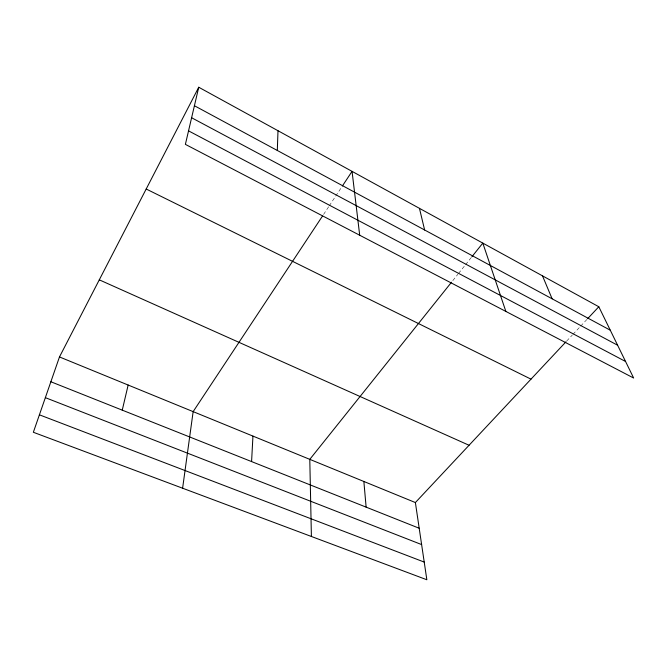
<?xml version="1.0" encoding="UTF-8"?>
<svg xmlns="http://www.w3.org/2000/svg" width="667" height="667" viewBox="0 0 667 667"><rect width="100%" height="100%" fill="white"/><g stroke="black" fill="none" stroke-linecap="round" stroke-linejoin="round"><path stroke-width="0.5" stroke-dasharray="3.33 2.5" d="M323.57 214.449L328.698 206.695M329.265 205.828L341.804 186.877M452.793 280.632L457.904 274.245M458.537 273.445L464.924 265.466M465.566 264.666L471.319 257.479M566.667 341.07L572.261 335.101M572.961 334.359L579.948 326.897M580.649 326.155L586.935 319.435"/><path stroke-width="1" d="M277.314 150.475L277.997 130.732M251.584 461.581L252.951 436.101M182.608 488.211L193.147 411.631L322.428 216.166M122.253 410.147L128.156 385.042M198.741 87.244L185.384 144.364L633.65 378.039L598.816 306.753L198.741 87.244L59.471 356.945L33.35 432.274L426.847 579.756L415.383 502.551L565.966 341.821M342.371 186.018L352.059 171.369L359.696 235.234M451.509 282.224L309.788 459.355L311.397 536.485M471.953 256.678L482.816 243.105L505.861 311.422M587.635 318.693L598.816 306.753M39.403 414.816L424.22 562.081M45.356 397.657L421.627 544.58M50.867 381.757L419.201 528.247M59.471 356.945L415.383 502.551M99.283 279.84L469.051 445.264M146.19 189.011L530.999 379.148M188.536 130.857L625.563 361.489M191.604 117.742L617.625 345.239M194.414 105.728L610.272 330.198M542.496 275.855L552.118 298.808M419.451 208.346L424.629 229.99M363.865 481.474L366.125 507.137"/></g></svg>
